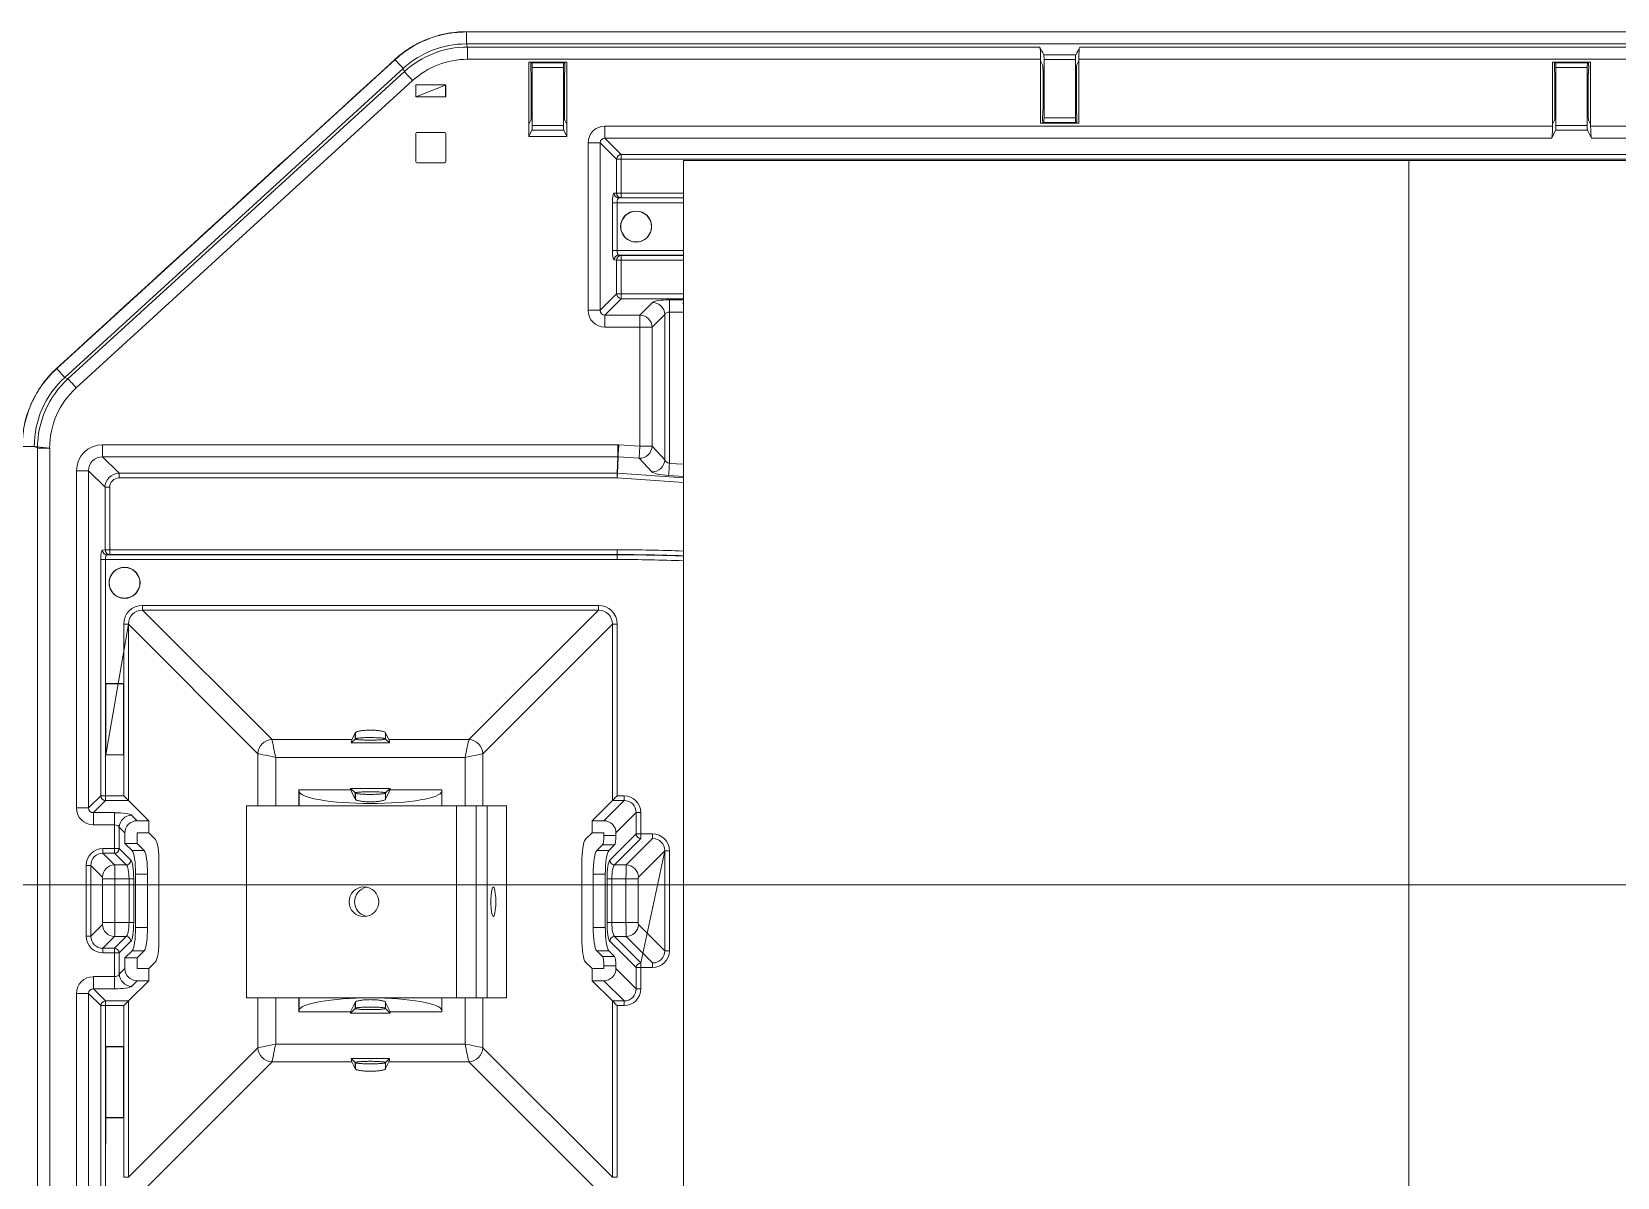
# Model space of a CAD drawing. Header units: inches. Extents: x 1518 to 2565, y 62 to 679.
# Drawn here: x 2068.67 to 2085.34, y 535.2 to 547.24 of the extents above; entities that cross this region are included whole.
import ezdxf

# ---------------------------------------------------------------- set-up
doc = ezdxf.new("R2010")
doc.units = ezdxf.units.IN
doc.header["$LTSCALE"] = 50
doc.header["$MEASUREMENT"] = 0
for name, color, linetype, lineweight in [('E2-ECOFEET', 254, 'Continuous', 5), ('ECOFEET', 254, 'Continuous', 5), ('T-TEXT', 1, 'Continuous', 20), ('TEXT', 1, 'Continuous', 20)]:
    doc.layers.add(name, color=color, linetype=linetype, lineweight=lineweight)
doc.styles.add('mytext', font='romans.shx')
doc.dimstyles.new('DECIMAL', dxfattribs={"dimscale": 27, "dimtxt": 0.125, "dimasz": 0.125, "dimexe": 0.125, "dimexo": 0.0625, "dimgap": 0.09, "dimtad": 0, "dimtih": 1, "dimtoh": 1, "dimzin": 4, "dimdsep": 46, "dimtxsty": 'mytext', "dimcen": 0, "dimazin": 3, "dimtfac": 1, "dimtofl": 0, "dimtmove": 0, "dimatfit": 3, "dimldrblk": 'DOT', "dimfxl": 1, "dimtolj": 1, "dimtzin": 0, "dimarcsym": 0})

# ---------------------------------------------------------------- blocks, each defined once
blk = doc.blocks.new('Z1')
at = {"layer": 'ECOFEET', "color": 1, "linetype": 'Continuous'}
for p, q in [((-50.209, 80.347), (-50.188, 80.305)), ((-55.564, 79.772), (-55.564, 80.194)), ((-55.213, 79.772), (-55.213, 80.194)), ((-50.184, 80.256), (-50.184, 79.834)), ((-49.833, 80.256), (-49.833, 79.834)), ((-44.804, 80.194), (-44.804, 79.772)), ((-44.453, 80.194), (-44.453, 79.772)), ((-56.462, 80.095), (-56.462, 79.97)), ((-55.189, 79.681), (-55.21, 79.723)), ((-44.829, 79.681), (-44.829, 79.663)), ((-56.776, 79.287), (-56.776, 79.585)), ((-56.766, 79.595), (-56.472, 79.595)), ((-56.462, 79.585), (-56.462, 79.287)), ((-56.472, 79.277), (-56.766, 79.277)), ((-60.753, 76.278), (-60.625, 76.278)), ((-59.849, 73.799), (-60.036, 73.799)), ((-57.412, 73.285), (-57.412, 73.221)), ((-57.095, 73.221), (-57.095, 73.285)), ((-60.038, 73.052), (-60.038, 72.622)), ((-58.005, 72.686), (-57.462, 72.686)), ((-56.502, 72.686), (-56.502, 72.518)), ((-60.216, 72.494), (-60.088, 72.622)), ((-60.038, 72.622), (-60.088, 72.622)), ((-57.412, 72.65), (-57.412, 72.586)), ((-57.095, 72.586), (-57.095, 72.65)), ((-56.349, 72.518), (-56.349, 70.498)), ((-60.216, 72.494), (-60.344, 72.494)), ((-54.46, 72.445), (-54.673, 72.232)), ((-54.46, 72.222), (-54.46, 72.445)), ((-54.995, 72.161), (-54.923, 72.233)), ((-54.923, 72.233), (-54.805, 72.233)), ((-54.805, 72.233), (-54.8, 72.228)), ((-54.8, 72.228), (-54.8, 72.205)), ((-54.8, 72.205), (-54.673, 72.205)), ((-54.673, 72.232), (-54.673, 72.205)), ((-54.16, 72.045), (-54.111, 72.045)), ((-54.111, 72.045), (-54.111, 70.993)), ((-59.476, 71.123), (-59.476, 71.915)), ((-55.031, 71.915), (-55.031, 71.123)), ((-59.943, 71.142), (-60.065, 71.019)), ((-60.065, 71.019), (-59.942, 71.019)), ((-59.82, 71.142), (-59.943, 71.142)), ((-59.771, 71.093), (-59.893, 70.97)), ((-59.893, 70.97), (-59.942, 70.97)), ((-59.942, 70.721), (-59.942, 70.97)), ((-59.893, 70.97), (-59.893, 70.747)), ((-54.16, 70.993), (-54.111, 70.993)), ((-59.893, 70.747), (-59.834, 70.806)), ((-58.005, 70.498), (-58.005, 70.352)), ((-57.412, 70.452), (-57.412, 70.388)), ((-57.095, 70.388), (-57.095, 70.452)), ((-57.412, 69.817), (-57.412, 69.753)), ((-57.095, 69.753), (-57.095, 69.817))]:
    blk.add_line(p, q, dxfattribs=at)
for points in [[(-38.449, 80.527), (-56.245, 80.527), (-56.245, 80.652), (-56.245, 80.655)], [(-55.189, 79.554), (-55.189, 79.681), (-55.189, 80.335), (-55.589, 80.335), (-55.589, 79.681), (-55.568, 79.723)], [(-50.209, 80.365), (-50.209, 80.347), (-50.209, 79.693), (-49.809, 79.693), (-49.809, 80.347), (-49.83, 80.305)], [(-44.808, 79.723), (-44.829, 79.681), (-44.829, 80.335), (-44.429, 80.335), (-44.429, 79.681)], [(-60.466, 77.02), (-60.433, 77.005), (-56.896, 80.235)], [(-56.463, 80.094), (-56.462, 80.095), (-56.776, 80.095)], [(-56.463, 79.971), (-56.462, 79.97), (-56.776, 79.97), (-56.775, 79.971)], [(-55.589, 79.681), (-55.589, 79.554), (-55.189, 79.554), (-55.221, 79.618), (-55.557, 79.618), (-55.589, 79.554)], [(-38.58, 79.535), (-38.58, 79.663), (-44.429, 79.663), (-44.429, 79.681), (-44.45, 79.723)], [(-54.789, 79.535), (-54.617, 79.363), (-54.617, 79.314), (-54.617, 78.959), (-53.963, 78.959)], [(-46.338, 63.675), (-38.713, 63.675), (-38.713, 79.3), (-46.338, 79.3), (-53.963, 79.3), (-53.963, 63.675), (-54.617, 63.675), (-54.617, 63.724), (-53.963, 63.724)], [(-53.963, 63.675), (-46.338, 63.675), (-46.338, 79.3)], [(-54.661, 78.355), (-54.71, 78.355), (-54.71, 78.857), (-54.661, 78.857)], [(-53.963, 78.857), (-54.661, 78.857), (-54.661, 78.355), (-53.963, 78.355)], [(-53.963, 77.848), (-54.617, 77.848), (-54.617, 77.898), (-53.963, 77.898)], [(-54.111, 77.708), (-54.111, 77.836), (-53.963, 77.836)], [(-54.789, 77.676), (-54.789, 77.548), (-54.421, 77.548)], [(-54.16, 77.681), (-54.293, 77.548), (-54.293, 76.298), (-54.16, 76.155)], [(-53.963, 77.708), (-54.111, 77.708), (-54.111, 76.117), (-53.963, 76.107)], [(-53.963, 77.794), (-53.971, 77.801), (-53.963, 77.801)], [(-60.753, 66.76), (-60.753, 76.278), (-60.787, 76.293)], [(-53.963, 75.916), (-54.66, 75.964), (-59.896, 75.964), (-59.896, 76.013), (-54.66, 76.013), (-54.654, 76.185), (-54.654, 76.313), (-60.068, 76.313), (-60.068, 76.185)], [(-54.654, 76.185), (-60.068, 76.185), (-59.896, 76.013)], [(-60.216, 76.037), (-60.344, 76.037), (-60.344, 72.494)], [(-60.043, 75.865), (-60.216, 76.037), (-60.216, 72.494)], [(-54.659, 75.156), (-54.659, 75.106), (-60.038, 75.106)], [(-60.021, 75.156), (-54.659, 75.156), (-54.659, 75.158)], [(-58.436, 72.518), (-58.436, 73.065), (-59.797, 74.427), (-59.847, 74.427), (-59.847, 73.802), (-59.847, 73.052), (-59.847, 72.622)], [(-54.71, 74.427), (-54.661, 74.427), (-54.661, 72.622)], [(-59.849, 73.054), (-59.849, 73.799), (-59.847, 73.802), (-60.038, 73.802), (-60.036, 73.799), (-60.036, 73.054)], [(-58.005, 72.518), (-58.005, 72.686), (-58.004, 72.671), (-58.004, 72.518)], [(-57.462, 72.7), (-57.462, 72.686), (-57.414, 72.59), (-57.414, 72.652), (-57.462, 72.7), (-57.046, 72.7), (-57.094, 72.652), (-57.094, 72.59), (-57.046, 72.686), (-57.046, 72.7)], [(-57.046, 72.686), (-56.502, 72.686), (-56.504, 72.671), (-56.504, 72.518)], [(-56.025, 70.498), (-55.825, 70.498), (-55.825, 72.518), (-56.025, 72.518), (-56.143, 72.518), (-56.349, 72.518), (-58.556, 72.518), (-58.556, 70.498), (-56.349, 70.498), (-56.143, 70.498), (-56.143, 72.518)], [(-56.025, 72.518), (-56.025, 70.498), (-56.143, 70.498)], [(-54.588, 72.573), (-54.801, 72.36), (-54.923, 72.36), (-54.923, 72.233)], [(-60.166, 72.445), (-59.942, 72.445), (-59.942, 72.317)], [(-59.893, 72.291), (-59.834, 72.232), (-59.834, 72.121)], [(-59.584, 72.233), (-59.702, 72.233), (-59.707, 72.228), (-59.707, 72.121), (-59.632, 72.046), (-59.759, 72.046), (-59.834, 72.121), (-59.707, 72.121)], [(-59.94, 71.289), (-59.94, 71.749), (-60.068, 71.749), (-60.068, 71.289), (-59.94, 71.289), (-59.791, 71.289), (-59.742, 71.289), (-59.742, 71.749), (-59.791, 71.749)], [(-59.791, 71.289), (-59.791, 71.749), (-59.94, 71.749)], [(-54.766, 71.289), (-54.717, 71.289), (-54.568, 71.289), (-54.44, 71.289), (-54.44, 71.749), (-54.568, 71.749), (-54.568, 71.289)], [(-54.717, 71.749), (-54.766, 71.749), (-54.766, 71.289)], [(-54.568, 71.749), (-54.717, 71.749), (-54.717, 71.289)], [(-59.82, 71.142), (-59.942, 71.019), (-59.942, 70.97), (-60.065, 70.97), (-60.065, 71.019)], [(-59.834, 70.917), (-59.759, 70.993), (-59.632, 70.993), (-59.707, 70.917), (-59.707, 70.81), (-59.702, 70.805), (-59.584, 70.805), (-59.513, 70.877)], [(-59.707, 70.917), (-59.834, 70.917), (-59.834, 70.806)], [(-59.797, 68.612), (-59.797, 70.465), (-59.584, 70.678)], [(-54.923, 70.805), (-54.923, 70.678), (-54.801, 70.678), (-54.588, 70.465), (-54.588, 70.416), (-54.661, 70.416)], [(-54.71, 68.612), (-54.71, 70.465), (-54.923, 70.678)], [(-60.216, 70.544), (-60.344, 70.544), (-60.344, 67.001), (-60.216, 67.001), (-60.043, 67.173)], [(-60.216, 67.001), (-60.216, 70.544), (-60.088, 70.416), (-60.088, 67.933), (-60.038, 67.933), (-54.659, 67.933), (-54.659, 67.883)], [(-58.004, 70.498), (-58.004, 70.368), (-58.005, 70.352), (-57.462, 70.352)], [(-56.504, 70.498), (-56.504, 70.368), (-56.502, 70.352), (-56.502, 70.498)], [(-60.038, 70.465), (-60.038, 70.416), (-59.847, 70.416)], [(-57.046, 70.338), (-57.462, 70.338), (-57.414, 70.386), (-57.414, 70.448), (-57.462, 70.352), (-57.462, 70.338)], [(-56.502, 70.352), (-57.046, 70.352), (-57.094, 70.448), (-57.094, 70.386), (-57.046, 70.338), (-57.046, 70.352)], [(-59.849, 69.984), (-59.847, 69.987), (-60.038, 69.987), (-60.036, 69.984)]]:
    blk.add_lwpolyline(points, dxfattribs=at)
at = {"layer": 'ECOFEET', "color": 1, "linetype": 'Continuous', "flags": 128}
for points in [[(-60.433, 77.005), (-60.429, 77.001), (-60.422, 76.994), (-60.414, 76.984), (-60.403, 76.972), (-60.39, 76.959), (-60.376, 76.944), (-60.362, 76.927), (-60.346, 76.911), (-56.81, 80.141), (-56.825, 80.158), (-56.84, 80.174), (-56.854, 80.189), (-56.867, 80.203), (-56.877, 80.214), (-56.886, 80.224), (-56.893, 80.231), (-56.896, 80.235), (-56.909, 80.269), (-60.466, 77.02), (-60.47, 77.024), (-60.477, 77.031), (-60.485, 77.041), (-60.496, 77.052), (-60.508, 77.066), (-60.522, 77.081), (-60.536, 77.097), (-60.551, 77.113), (-56.994, 80.362), (-56.996, 80.363)], [(-53.963, 75.978), (-54.12, 75.989), (-54.119, 75.995), (-54.118, 76.005), (-54.118, 76.018), (-54.116, 76.033), (-54.115, 76.052), (-54.114, 76.073), (-54.112, 76.094), (-54.111, 76.117)], [(-59.65, 74.574), (-54.858, 74.574), (-54.858, 74.624), (-59.65, 74.624), (-59.65, 74.574), (-58.288, 73.213), (-58.286, 73.203), (-58.282, 73.185), (-58.277, 73.162), (-58.271, 73.133), (-58.264, 73.1), (-58.257, 73.063), (-58.249, 73.026), (-56.259, 73.026), (-56.251, 73.063), (-56.243, 73.1), (-56.236, 73.133), (-56.23, 73.162), (-56.225, 73.185), (-56.221, 73.203), (-56.219, 73.213), (-57.06, 73.213), (-57.094, 73.282), (-57.094, 73.219), (-57.053, 73.178)], [(-56.072, 72.518), (-56.072, 73.065), (-54.71, 74.427), (-54.71, 72.573), (-54.707, 72.576), (-54.703, 72.58), (-54.697, 72.586), (-54.689, 72.594), (-54.68, 72.603), (-54.671, 72.612), (-54.661, 72.622), (-54.588, 72.622), (-54.588, 72.573), (-54.71, 72.573), (-54.923, 72.36)], [(-55.936, 71.508), (-55.937, 71.462), (-55.941, 71.42), (-55.946, 71.385), (-55.953, 71.362), (-55.96, 71.352), (-55.968, 71.355), (-55.975, 71.372), (-55.982, 71.401), (-55.986, 71.44), (-55.988, 71.484), (-55.988, 71.531), (-55.986, 71.575), (-55.982, 71.614), (-55.975, 71.643), (-55.968, 71.66), (-55.96, 71.663), (-55.953, 71.653), (-55.946, 71.63), (-55.941, 71.596), (-55.937, 71.554), (-55.936, 71.508)], [(-58.249, 70.498), (-58.249, 70.012), (-58.257, 69.975), (-58.264, 69.939), (-58.271, 69.905), (-58.277, 69.876), (-58.282, 69.853), (-58.286, 69.836), (-58.288, 69.825), (-59.65, 68.464), (-59.65, 68.415), (-54.858, 68.415), (-54.858, 68.464), (-59.65, 68.464)], [(-54.858, 68.464), (-56.219, 69.825), (-56.221, 69.836), (-56.225, 69.853), (-56.23, 69.876), (-56.236, 69.905), (-56.243, 69.939), (-56.251, 69.975), (-56.259, 70.012), (-56.259, 70.498)], [(-54.588, 70.465), (-54.71, 70.465), (-54.707, 70.462), (-54.703, 70.458), (-54.697, 70.452), (-54.689, 70.444), (-54.68, 70.435), (-54.671, 70.426), (-54.661, 70.416), (-54.661, 68.612), (-54.71, 68.612), (-56.072, 69.973), (-56.072, 70.498)]]:
    blk.add_lwpolyline(points, dxfattribs=at)
at = {"layer": 'ECOFEET', "color": 1, "linetype": 'Continuous'}
for points in [[(-55.558, 80.329), (-55.22, 80.329), (-55.213, 80.33), (-55.564, 80.33)], [(-49.844, 80.361), (-50.173, 80.361), (-50.173, 79.749), (-49.844, 79.749)], [(-44.453, 80.33), (-44.804, 80.33), (-44.798, 80.329), (-44.46, 80.329)], [(-55.553, 79.667), (-55.224, 79.667), (-55.224, 80.279), (-55.553, 80.279)], [(-44.464, 80.279), (-44.793, 80.279), (-44.793, 79.667), (-44.464, 79.667)], [(-56.463, 80.094), (-56.463, 79.971), (-56.775, 79.971), (-56.775, 80.094), (-56.776, 80.095), (-56.776, 79.97)], [(-49.833, 79.698), (-50.184, 79.698), (-50.178, 79.699), (-49.84, 79.699)], [(-60.787, 76.293), (-60.913, 76.293), (-60.913, 66.745), (-60.787, 66.745), (-60.753, 66.76), (-60.625, 66.76), (-60.625, 76.278)], [(-54.659, 75.158), (-54.659, 75.208), (-59.994, 75.208), (-59.994, 75.158)], [(-54.288, 72.173), (-54.288, 72.222), (-54.411, 72.222), (-54.411, 72.173), (-54.687, 71.896), (-54.565, 71.896)], [(-54.688, 72.106), (-54.815, 72.106), (-54.875, 72.046), (-54.749, 72.046)], [(-59.722, 71.239), (-59.595, 71.239), (-59.595, 71.799), (-59.722, 71.799)], [(-54.785, 71.239), (-54.912, 71.239), (-54.912, 71.799), (-54.785, 71.799)], [(-54.688, 70.932), (-54.815, 70.932), (-54.875, 70.993), (-54.749, 70.993)], [(-60.036, 69.984), (-59.849, 69.984), (-59.849, 69.239), (-60.036, 69.239), (-60.038, 69.237), (-60.038, 67.933)]]:
    blk.add_lwpolyline(points, close=True, dxfattribs=at)
for points in [[(-54.643, 78.907, -0.412158), (-54.693, 78.957), (-54.666, 78.959), (-54.666, 79.314), (-54.617, 79.314), (-38.752, 79.314), (-38.752, 79.363), (-38.58, 79.535), (-44.419, 79.535), (-44.461, 79.618), (-44.797, 79.618), (-44.838, 79.535)], [(-54.838, 79.486), (-54.966, 79.486), (-54.966, 77.726), (-54.838, 77.726), (-54.666, 77.898, 0.393927), (-54.617, 77.848), (-54.789, 77.676), (-54.421, 77.676, -0.39391), (-54.293, 77.548), (-54.421, 77.548)], [(-54.838, 77.726), (-54.838, 79.486), (-54.666, 79.314, -0.393926), (-54.617, 79.363), (-38.752, 79.363, -0.393926), (-38.703, 79.314), (-38.531, 79.486), (-38.449, 79.486)], [(-53.963, 78.909), (-54.617, 78.909), (-54.617, 78.959), (-54.666, 78.959, 0.412106), (-54.617, 78.909), (-54.643, 78.907), (-53.963, 78.907)], [(-53.963, 78.252), (-54.617, 78.252), (-54.617, 77.898), (-54.666, 77.898), (-54.666, 78.252), (-54.693, 78.255, -0.412161), (-54.643, 78.305)], [(-53.963, 78.305), (-54.643, 78.305), (-54.617, 78.302, 0.412103), (-54.666, 78.252), (-54.617, 78.252), (-54.617, 78.302), (-53.963, 78.302)], [(-59.584, 72.36), (-59.706, 72.36), (-59.765, 72.419, 0.393932), (-59.893, 72.291), (-59.893, 72.068), (-59.771, 71.946, -0.393927), (-59.82, 71.896)], [(-54.687, 71.896, -0.393927), (-54.737, 71.946), (-54.46, 72.222), (-54.411, 72.222), (-54.411, 72.445), (-54.46, 72.445)], [(-54.16, 72.045), (-54.437, 71.768, 0.393932), (-54.565, 71.896), (-54.288, 72.173)], [(-60.193, 71.891), (-60.193, 71.147), (-60.242, 71.147), (-60.242, 71.891), (-60.193, 71.891), (-60.071, 71.768, -0.39397), (-59.943, 71.896), (-60.065, 72.019), (-60.065, 72.068), (-59.942, 72.068), (-59.942, 72.019), (-60.065, 72.019)], [(-60.193, 71.147), (-60.071, 71.27, 0.393969), (-59.943, 71.142)], [(-54.995, 70.877), (-54.923, 70.805), (-54.805, 70.805), (-54.8, 70.81), (-54.8, 70.833), (-54.673, 70.833), (-54.673, 70.806), (-54.46, 70.593), (-54.411, 70.593), (-54.411, 70.816), (-54.46, 70.816, -0.394034), (-54.411, 70.865), (-54.687, 71.142), (-54.565, 71.142)], [(-54.687, 71.142, 0.393932), (-54.737, 71.093), (-54.46, 70.816), (-54.46, 70.593)], [(-59.849, 69.239), (-59.847, 69.237), (-60.038, 69.237), (-60.038, 69.987), (-60.038, 70.416), (-60.088, 70.416, -0.393922), (-60.038, 70.465), (-60.166, 70.593), (-59.942, 70.593), (-59.942, 70.721), (-60.166, 70.721), (-60.166, 70.593)], [(-59.584, 70.805), (-59.584, 70.678), (-59.706, 70.678), (-59.765, 70.619, -0.39393), (-59.893, 70.747)], [(-60.038, 70.465), (-59.797, 70.465, -0.000869), (-59.847, 70.416), (-59.847, 69.987), (-59.847, 69.237), (-59.847, 68.612), (-59.797, 68.612), (-58.436, 69.973), (-58.436, 70.498)]]:
    blk.add_lwpolyline(points, format="xyb", dxfattribs=at)
for points in [[(-54.548, 78.741, 0.544465), (-54.548, 78.47, 0.294947), (-54.373, 78.47, 0.544465), (-54.373, 78.741, 0.294947)], [(-60.043, 75.865), (-59.994, 75.865), (-59.994, 75.208), (-60.043, 75.208, 0.412042), (-59.994, 75.158), (-60.021, 75.156, -0.412106), (-60.07, 75.206), (-60.043, 75.208)], [(-60.036, 73.054), (-59.849, 73.054), (-59.847, 73.052), (-60.038, 73.052), (-60.038, 73.802), (-60.038, 75.106), (-60.088, 75.106), (-60.088, 72.622, 0.393926), (-60.038, 72.573), (-59.797, 72.573), (-59.797, 74.427)], [(-59.926, 74.997, 0.544465), (-59.926, 74.726, 0.294947), (-59.751, 74.726, 0.544465), (-59.751, 74.997, 0.294947)], [(-54.411, 70.865), (-54.411, 70.816), (-54.288, 70.816), (-54.288, 70.865), (-54.565, 71.142, 0.39393), (-54.437, 71.27), (-54.16, 70.993), (-54.16, 72.045)]]:
    blk.add_lwpolyline(points, format="xyb", close=True, dxfattribs=at)
at = {"layer": 'ECOFEET', "color": 1, "linetype": 'Continuous', "flags": 128}
for points in [[(-54.642, 76.313), (-54.421, 76.298), (-54.421, 77.548), (-54.421, 77.676), (-54.288, 77.809, -0.39397), (-54.16, 77.681), (-54.16, 76.155, -0.411968), (-54.297, 76.028), (-54.43, 76.17), (-54.429, 76.176), (-54.429, 76.185), (-54.428, 76.198), (-54.427, 76.214), (-54.426, 76.233), (-54.424, 76.253), (-54.423, 76.275), (-54.421, 76.298), (-54.293, 76.298, -0.411923), (-54.43, 76.17), (-54.651, 76.185)], [(-53.963, 75.966), (-54.657, 76.013), (-54.657, 76.011), (-54.657, 76.007), (-54.657, 76.002), (-54.658, 75.996), (-54.658, 75.989), (-54.659, 75.981), (-54.66, 75.972), (-54.66, 75.964), (-54.66, 76.013, -0.016559), (-54.657, 76.013), (-54.651, 76.185), (-54.65, 76.191), (-54.65, 76.2), (-54.649, 76.213), (-54.648, 76.229), (-54.647, 76.248), (-54.645, 76.268), (-54.644, 76.29), (-54.642, 76.313)], [(-54.858, 74.574), (-56.219, 73.213, -0.393906), (-56.072, 73.065), (-56.08, 73.063), (-56.094, 73.06), (-56.113, 73.056), (-56.137, 73.051), (-56.164, 73.046), (-56.194, 73.039), (-56.226, 73.033), (-56.259, 73.026), (-56.259, 72.518)], [(-58.249, 72.518), (-58.249, 73.026), (-58.286, 73.034), (-58.322, 73.041), (-58.356, 73.048), (-58.385, 73.054), (-58.408, 73.059), (-58.426, 73.063), (-58.436, 73.065, -0.39389), (-58.288, 73.213), (-57.448, 73.213), (-57.414, 73.282), (-57.414, 73.219), (-57.455, 73.178), (-57.053, 73.178)], [(-59.943, 71.896), (-59.82, 71.896), (-59.942, 72.019, 0.393983), (-59.893, 72.068), (-59.942, 72.068), (-59.942, 72.317), (-60.166, 72.317), (-60.166, 72.445), (-60.038, 72.573), (-60.038, 72.622), (-59.847, 72.622), (-59.838, 72.614), (-59.829, 72.605), (-59.822, 72.597), (-59.814, 72.59), (-59.808, 72.584), (-59.803, 72.579), (-59.8, 72.575), (-59.797, 72.573), (-59.584, 72.36), (-59.584, 72.233), (-59.513, 72.161)]]:
    blk.add_lwpolyline(points, format="xyb", dxfattribs=at)
blk.add_lwpolyline([(-57.06, 69.825), (-57.094, 69.757), (-57.094, 69.819), (-57.053, 69.86), (-57.455, 69.86), (-57.414, 69.819), (-57.414, 69.757), (-57.448, 69.825), (-58.288, 69.825, -0.393887), (-58.436, 69.973), (-58.426, 69.975), (-58.408, 69.979), (-58.385, 69.984), (-58.356, 69.99), (-58.322, 69.997), (-58.286, 70.005), (-58.249, 70.012), (-56.259, 70.012), (-56.226, 70.006), (-56.194, 69.999), (-56.164, 69.992), (-56.137, 69.987), (-56.113, 69.982), (-56.094, 69.978), (-56.08, 69.975), (-56.072, 69.973, -0.393903), (-56.219, 69.825)], format="xyb", close=True, dxfattribs=at)
at = {"layer": 'ECOFEET', "color": 1, "linetype": 'Continuous'}
for centre, radius in [((-54.461, 78.606), 0.163), ((-59.838, 74.861), 0.163), ((-57.322, 71.508), 0.156)]:
    blk.add_circle(centre, radius, dxfattribs=at)
for centre, radius, start, end in [((-54.659, 56.626), 18.582, 87.8554, 90), ((-54.659, 56.626), 18.532, 87.8496, 90), ((-54.659, 56.626), 18.53, 87.8493, 90), ((-54.659, 56.626), 18.48, 87.8434, 90), ((-54.409, 72.224), 0.051, 181.9883, 268.0134), ((-57.263, 71.508), 0.157, 101.5571, 258.4429), ((-59.944, 70.968), 0.051, 1.9882, 88.003), ((-59.822, 71.091), 0.0511, 1.9988, 88.0032)]:
    blk.add_arc(centre, radius, start, end, dxfattribs=at)
for centre, major_axis, ratio, start_param, end_param in [((-56.232, 79.507), (-0.37, 0.953), 0.978189, 5.918992, 6.647379), ((-56.222, 79.482), (-0.366, 0.945), 0.987012, 5.918992, 6.647379), ((-56.222, 79.482), (0.32, -0.825), 0.982581, 2.777399, 3.505786), ((-55.558, 80.279), (0, 0.05), 0.087489, 4.712389, 6.265732), ((-55.22, 80.279), (0, 0.05), 0.087489, 0.017453, 1.570796), ((-50.178, 80.361), (0, 0.05), 0.087489, 4.712389, 6.108652), ((-49.84, 80.361), (0, 0.05), 0.087489, 0.174533, 1.570796), ((-49.797, 80.365), (0, 0.13), 0.087489, 0.174533, 1.570796), ((-44.798, 80.279), (0, 0.05), 0.087489, 4.712389, 6.265732), ((-44.46, 80.279), (0, 0.05), 0.087489, 0.017453, 1.570796), ((-55.569, 80.194), (0, 0.05), 0.087489, 4.712389, 5.759587), ((-50.189, 80.256), (0, 0.05), 0.087489, 4.712389, 6.108652), ((-49.829, 80.256), (0, 0.05), 0.087489, 0.174533, 1.570796), ((-44.809, 80.194), (0, 0.05), 0.087489, 4.712389, 5.759587), ((-50.189, 79.834), (0, 0.05), 0.087489, 3.665191, 4.712389), ((-55.569, 79.772), (0, 0.05), 0.087489, 3.316126, 4.712389), ((-55.558, 79.667), (0, 0.05), 0.087489, 3.316126, 4.712389), ((-55.22, 79.667), (0, 0.05), 0.087489, 1.570796, 2.96706), ((-55.209, 79.772), (0, 0.05), 0.087489, 1.570796, 2.96706), ((-54.783, 79.48), (0.131, -0.131), 0.970288, 2.371274, 3.911912), ((-50.178, 79.749), (0, 0.05), 0.087489, 3.159046, 4.712389), ((-49.84, 79.749), (0, 0.05), 0.087489, 1.570796, 3.124139), ((-44.809, 79.772), (0, 0.05), 0.087489, 3.316126, 4.712389), ((-44.798, 79.667), (0, 0.05), 0.087489, 3.316126, 4.712389), ((-44.46, 79.667), (0, 0.05), 0.087489, 1.570796, 2.96706), ((-44.449, 79.772), (0, 0.05), 0.087489, 1.570796, 2.96706), ((-44.417, 79.663), (0, 0.13), 0.087489, 1.570796, 2.96706), ((-56.766, 79.585), (-0.00707, 0.00707), 0.999695, 5.497939, 7.068431), ((-56.472, 79.585), (0.00707, 0.00707), 0.999695, 5.497939, 7.068431), ((-54.783, 79.48), (-0.042, 0.042), 0.84211, 5.512866, 7.053504), ((-56.766, 79.287), (-0.00707, -0.00707), 0.999695, 5.497939, 7.068431), ((-56.472, 79.287), (0.00707, -0.00707), 0.999695, 5.497939, 7.068431), ((-54.692, 78.857), (0, 0.1), 0.176327, 0.017453, 1.570796), ((-54.643, 78.857), (0, 0.05), 0.352654, 0.017453, 1.570796), ((-54.692, 78.355), (0, 0.1), 0.176327, 1.570796, 3.124139), ((-54.643, 78.355), (0, 0.05), 0.352654, 1.570796, 3.124139), ((-54.111, 77.804), (0.18, 0), 0.176327, 1.570796, 2.96706), ((-54.783, 77.731), (0.131, 0.131), 0.970288, 2.371274, 3.911912), ((-54.783, 77.731), (0.042, 0.042), 0.84211, 2.371274, 3.911912), ((-54.111, 77.676), (0.05, 0), 0.634777, 1.570796, 2.96706), ((-53.855, 77.708), (0.133, -0.129), 0.122744, 3.780325, 3.887313), ((-59.768, 76.278), (0.936, -0.413), 0.977384, 2.732965, 3.550221), ((-59.742, 76.266), (0.927, -0.409), 0.986525, 2.732965, 3.550221), ((-59.742, 76.266), (0.811, -0.357), 0.981933, 2.732965, 3.550221), ((-60.059, 76.029), (-0.204, 0.204), 0.970288, 5.512866, 7.053504), ((-60.059, 76.029), (-0.115, 0.115), 0.923436, 5.512866, 7.053504), ((-54.654, 76.13), (0.006, 0.183), 0.984791, 6.249645, 6.316725), ((-54.654, 76.13), (0.0019, 0.0547), 0.913122, 6.249645, 6.316725), ((-59.893, 75.862), (-0.107, 0.107), 0.989599, 5.512866, 7.053504), ((-54.12, 76.021), (0.18, -0.013), 0.175892, 3.328509, 4.724773), ((-54.111, 76.149), (0.0488, -0.019), 0.580702, 3.53857, 4.934833), ((-59.893, 75.862), (-0.0729, 0.0729), 0.970288, 5.512866, 7.053504), ((-60.07, 75.106), (0, 0.1), 0.176327, 0.017453, 1.570796), ((-60.021, 75.106), (0, 0.05), 0.352654, 0.017453, 1.570796), ((-59.643, 74.421), (-0.146, 0.146), 0.970288, 5.512866, 7.053504), ((-59.643, 74.421), (0.111, -0.111), 0.951716, 2.371274, 3.911912), ((-54.864, 74.421), (0.146, 0.146), 0.970288, 5.512866, 7.053504), ((-54.864, 74.421), (0.111, 0.111), 0.951716, 5.512866, 7.053504), ((-57.445, 73.026), (0, 0.19), 0.087489, 0.174533, 0.638994), ((-57.912, 73.223), (0.5, 0), 0.087489, 6.195919, 6.224625), ((-57.062, 73.026), (0, 0.19), 0.087489, 5.644191, 6.108652), ((-57.254, 72.673), (0.75, 0), 0.176327, 3.159046, 6.265732), ((-54.594, 72.439), (-0.131, -0.131), 0.970288, 2.371274, 3.911912), ((-54.594, 72.439), (0.0969, 0.0969), 0.948921, 5.512866, 7.053504), ((-60.161, 72.5), (0.131, 0.131), 0.970288, 2.371274, 3.911912), ((-60.161, 72.5), (0.042, 0.042), 0.84211, 2.371274, 3.911912), ((-59.942, 72.413), (0.18, 0), 0.176327, 0.174533, 1.570796), ((-59.702, 72.228), (0.0947, -0.0947), 0.970288, 2.371274, 3.911912), ((-54.805, 72.228), (-0.0947, -0.0947), 0.970288, 2.371274, 3.911912), ((-59.942, 72.285), (0.05, 0), 0.634777, 0.174533, 1.570796), ((-59.52, 71.915), (0, 0.25), 0.176327, 4.712389, 6.108652), ((-54.987, 71.915), (0, 0.25), 0.176327, 0.174533, 1.570796), ((-54.818, 72.205), (0, 0.1), 0.176327, 3.316126, 4.712389), ((-54.691, 72.205), (0, 0.1), 0.176327, 3.316126, 4.712389), ((-54.294, 72.039), (0.131, 0.131), 0.970288, 5.512866, 7.053504), ((-54.294, 72.039), (0.0969, 0.0969), 0.948921, 5.512866, 7.053504), ((-60.059, 71.885), (-0.131, 0.131), 0.970288, 5.512866, 7.053504), ((-60.059, 71.885), (-0.0969, 0.0969), 0.948921, 5.512866, 7.053504), ((-59.766, 71.799), (0, 0.25), 0.176327, 4.712389, 6.108652), ((-59.64, 71.799), (0, 0.25), 0.176327, 4.712389, 6.108652), ((-54.868, 71.799), (0, 0.25), 0.176327, 0.174533, 1.570796), ((-54.741, 71.799), (0, 0.25), 0.176327, 0.174533, 1.570796), ((-59.943, 71.749), (0, 0.15), 0.02351, 4.712389, 6.108652), ((-59.826, 71.749), (0, 0.15), 0.235103, 4.712389, 6.108652), ((-59.777, 71.749), (0, 0.2), 0.176327, 4.712389, 6.108652), ((-54.731, 71.749), (0, 0.2), 0.176327, 0.174533, 1.570796), ((-54.681, 71.749), (0, 0.15), 0.235103, 0.174533, 1.570796), ((-54.564, 71.749), (0, 0.15), 0.02351, 0.174533, 1.570796), ((-60.071, 71.749), (0, 0.02), 0.176327, 4.712389, 6.108652), ((-54.436, 71.749), (0, 0.02), 0.176327, 0.174533, 1.570796), ((-60.071, 71.289), (0, 0.02), 0.176327, 3.316126, 4.712389), ((-59.943, 71.289), (0, 0.15), 0.02351, 3.316126, 4.712389), ((-59.826, 71.289), (0, 0.15), 0.235103, 3.316126, 4.712389), ((-59.777, 71.289), (0, 0.2), 0.176327, 3.316126, 4.712389), ((-59.766, 71.239), (0, 0.25), 0.176327, 3.316126, 4.712389), ((-59.64, 71.239), (0, 0.25), 0.176327, 3.316126, 4.712389), ((-54.868, 71.239), (0, 0.25), 0.176327, 1.570796, 2.96706), ((-54.741, 71.239), (0, 0.25), 0.176327, 1.570796, 2.96706), ((-54.731, 71.289), (0, 0.2), 0.176327, 1.570796, 2.96706), ((-54.681, 71.289), (0, 0.15), 0.235103, 1.570796, 2.96706), ((-54.564, 71.289), (0, 0.15), 0.02351, 1.570796, 2.96706), ((-54.436, 71.289), (0, 0.02), 0.176327, 1.570796, 2.96706), ((-60.059, 71.153), (-0.131, -0.131), 0.970288, 5.512866, 7.053504), ((-60.059, 71.153), (0.0969, 0.0969), 0.948921, 2.371274, 3.911912), ((-59.52, 71.123), (0, 0.25), 0.176327, 3.316126, 4.712389), ((-54.987, 71.123), (0, 0.25), 0.176327, 1.570796, 2.96706), ((-54.818, 70.833), (0, 0.1), 0.176327, 4.712389, 6.108652), ((-54.691, 70.833), (0, 0.1), 0.176327, 4.712389, 6.108652), ((-54.294, 70.999), (-0.0969, 0.0969), 0.948921, 2.371274, 3.911912), ((-54.294, 70.999), (0.131, -0.131), 0.970288, 5.512866, 7.053504), ((-60.161, 70.538), (-0.131, 0.131), 0.970288, 5.512866, 7.053504), ((-59.942, 70.753), (0.05, 0), 0.634777, 4.712389, 6.108652), ((-59.702, 70.81), (0.0947, 0.0947), 0.970288, 2.371274, 3.911912), ((-54.805, 70.81), (-0.0947, 0.0947), 0.970288, 2.371274, 3.911912), ((-60.161, 70.538), (-0.042, 0.042), 0.84211, 5.512866, 7.053504), ((-59.942, 70.625), (0.18, 0), 0.176327, 4.712389, 6.108652), ((-57.254, 70.365), (0.75, 0), 0.176327, 0.017453, 3.124139), ((-54.594, 70.599), (0.0969, -0.0969), 0.948921, 5.512866, 7.053504), ((-54.594, 70.599), (-0.131, 0.131), 0.970288, 2.371274, 3.911912), ((-57.445, 70.012), (0, 0.19), 0.087489, 2.502598, 2.96706), ((-57.062, 70.012), (0, 0.19), 0.087489, 3.316126, 3.780587), ((-56.596, 69.815), (0.5, 0), 0.087489, 3.054326, 3.083032)]:
    blk.add_ellipse(centre, major_axis=major_axis, ratio=ratio, start_param=start_param, end_param=end_param, dxfattribs=at)
for points, knots in [([(-56.648, 80.579), (-56.666, 80.572), (-56.712, 80.553), (-56.774, 80.522), (-56.836, 80.485), (-56.889, 80.45), (-56.944, 80.409), (-56.979, 80.379), (-56.996, 80.363), (-58.181, 79.28), (-59.367, 78.198), (-60.553, 77.115), (-60.58, 77.088), (-60.627, 77.043), (-60.675, 76.983), (-60.745, 76.891), (-60.786, 76.811), (-60.821, 76.742), (-60.835, 76.706), (-60.859, 76.647), (-60.88, 76.573), (-60.906, 76.46), (-60.911, 76.37), (-60.915, 76.293), (-60.915, 73.11), (-60.915, 69.928), (-60.915, 66.745)], [0, 0, 0, 0, 0.139056, 0.368693, 0.499693, 0.666371, 0.833142, 1, 1, 1, 2, 2, 2, 2.250507, 2.41616, 2.500773, 3, 3, 3, 3.249904, 3.414986, 3.499975, 4, 4, 4, 5, 5, 5, 5]), ([(-38.449, 80.652), (-44.381, 80.652), (-50.313, 80.652), (-56.245, 80.652), (-56.289, 80.651), (-56.376, 80.648), (-56.523, 80.621), (-56.683, 80.568), (-56.85, 80.481), (-56.946, 80.402), (-56.994, 80.362), (-56.989, 80.356), (-56.984, 80.351), (-56.979, 80.345), (-56.974, 80.34), (-56.97, 80.335), (-56.965, 80.329), (-56.96, 80.324), (-56.956, 80.32), (-56.951, 80.315), (-56.947, 80.31), (-56.943, 80.306), (-56.939, 80.301), (-56.935, 80.297), (-56.932, 80.293), (-56.928, 80.29), (-56.925, 80.286), (-56.923, 80.283), (-56.92, 80.28), (-56.918, 80.278), (-56.916, 80.275), (-56.913, 80.273), (-56.912, 80.272), (-56.911, 80.27), (-56.909, 80.269)], [0, 0, 0, 0, 1, 1, 1, 1.158571, 1.319356, 1.542926, 1.772963, 2, 2, 2, 3, 3, 3, 4, 4, 4, 5, 5, 5, 6, 6, 6, 7, 7, 7, 8, 8, 8, 9, 9, 9, 10, 10, 10, 10]), ([(-38.449, 80.655), (-44.381, 80.655), (-50.313, 80.655), (-56.245, 80.655), (-56.265, 80.654), (-56.315, 80.654), (-56.384, 80.647), (-56.455, 80.635), (-56.517, 80.622), (-56.583, 80.603), (-56.626, 80.587), (-56.648, 80.579)], [0, 0, 0, 0, 1, 1, 1, 1.139715, 1.369533, 1.500309, 1.666892, 1.833455, 2, 2, 2, 2]), ([(-50.218, 80.493), (-50.217, 80.488), (-50.214, 80.479), (-50.211, 80.444), (-50.209, 80.404), (-50.209, 80.378), (-50.209, 80.365), (-52.217, 80.365), (-54.225, 80.365), (-56.232, 80.365), (-56.232, 80.408), (-56.232, 80.45), (-56.232, 80.493), (-56.237, 80.504), (-56.241, 80.515), (-56.245, 80.527)], [0, 0, 0, 0, 0.272799, 0.562446, 0.787992, 1, 1, 1, 2, 2, 2, 3, 3, 3, 4, 4, 4, 4]), ([(-56.232, 80.493), (-54.228, 80.493), (-52.223, 80.493), (-50.218, 80.493), (-50.205, 80.465), (-50.191, 80.438), (-50.177, 80.41), (-50.065, 80.41), (-49.953, 80.41), (-49.841, 80.41), (-49.827, 80.438), (-49.813, 80.465), (-49.799, 80.493), (-46.352, 80.493), (-42.905, 80.493), (-39.458, 80.493), (-39.457, 80.488), (-39.454, 80.479), (-39.451, 80.444), (-39.449, 80.404), (-39.449, 80.378), (-39.449, 80.365), (-42.902, 80.365), (-46.356, 80.365), (-49.809, 80.365), (-49.809, 80.359), (-49.809, 80.353), (-49.809, 80.347)], [0, 0, 0, 0, 1, 1, 1, 2, 2, 2, 3, 3, 3, 4, 4, 4, 5, 5, 5, 5.272799, 5.562446, 5.787992, 6, 6, 6, 7, 7, 7, 8, 8, 8, 8]), ([(-55.564, 80.33), (-55.565, 80.33), (-55.566, 80.329), (-55.567, 80.322), (-55.568, 80.31), (-55.569, 80.297), (-55.569, 80.28), (-55.569, 80.264), (-55.568, 80.25), (-55.567, 80.242), (-55.567, 80.238), (-55.567, 80.237)], [0, 0, 0, 0, 0.108701, 0.246106, 0.35461, 0.474144, 0.600052, 0.725962, 0.845494, 0.953999, 1, 1, 1, 1]), ([(-44.807, 80.237), (-44.807, 80.238), (-44.807, 80.242), (-44.808, 80.25), (-44.809, 80.264), (-44.809, 80.28), (-44.809, 80.297), (-44.808, 80.31), (-44.807, 80.322), (-44.806, 80.329), (-44.805, 80.33), (-44.804, 80.33)], [0, 0, 0, 0, 0.046, 0.154505, 0.274037, 0.399946, 0.525852, 0.645386, 0.753889, 0.891294, 1, 1, 1, 1]), ([(-54.789, 79.535), (-54.789, 79.578), (-54.789, 79.62), (-54.789, 79.663), (-51.469, 79.663), (-48.149, 79.663), (-44.829, 79.663), (-44.829, 79.647), (-44.829, 79.613), (-44.832, 79.572), (-44.835, 79.545), (-44.837, 79.538), (-44.838, 79.535), (-48.155, 79.535), (-51.472, 79.535), (-54.789, 79.535)], [0, 0, 0, 0, 1, 1, 1, 2, 2, 2, 2.271929, 2.561329, 2.787279, 3, 3, 3, 4, 4, 4, 4]), ([(-50.184, 79.698), (-50.185, 79.698), (-50.186, 79.699), (-50.187, 79.706), (-50.188, 79.718), (-50.189, 79.732), (-50.189, 79.748), (-50.189, 79.764), (-50.188, 79.778), (-50.187, 79.786), (-50.187, 79.79), (-50.187, 79.791)], [0, 0, 0, 0, 0.108701, 0.246106, 0.354612, 0.474144, 0.600054, 0.725961, 0.845495, 0.953999, 1, 1, 1, 1]), ([(-60.553, 77.115), (-60.552, 77.114), (-60.552, 77.114), (-60.551, 77.113), (-60.582, 77.083), (-60.645, 77.021), (-60.735, 76.903), (-60.818, 76.756), (-60.876, 76.593), (-60.907, 76.437), (-60.911, 76.341), (-60.913, 76.293), (-60.914, 76.293), (-60.914, 76.293), (-60.915, 76.293)], [0, 0, 0, 0, 1, 1, 1, 1.141275, 1.284534, 1.483577, 1.688392, 1.842899, 2, 2, 2, 3, 3, 3, 3])]:
    blk.add_open_spline(points, degree=3, knots=knots, dxfattribs=at)
for points, weights, knots in [([(-55.213, 80.33), (-55.21, 80.33), (-55.209, 80.293), (-55.208, 80.256), (-55.211, 80.237), (-55.213, 80.223), (-55.213, 80.194)], [1, 0.793353340291, 1, 0.793353340291, 1, 0.866025403787, 1], [0, 0, 0, 1.308997, 1.308997, 2.617994, 2.617994, 3.665191, 3.665191, 3.665191]), ([(-44.453, 80.33), (-44.45, 80.33), (-44.449, 80.293), (-44.448, 80.256), (-44.451, 80.237), (-44.453, 80.223), (-44.453, 80.194)], [1, 0.793353340291, 1, 0.793353340291, 1, 0.866025403786, 1], [0, 0, 0, 1.308997, 1.308997, 2.617994, 2.617994, 3.665191, 3.665191, 3.665191]), ([(-49.833, 79.698), (-49.83, 79.698), (-49.829, 79.735), (-49.828, 79.772), (-49.831, 79.791), (-49.833, 79.806), (-49.833, 79.834)], [1, 0.793353340284, 1, 0.793353340284, 1, 0.866025403788, 1], [0, 0, 0, 1.308997, 1.308997, 2.617994, 2.617994, 3.665191, 3.665191, 3.665191]), ([(-57.414, 73.282), (-57.413, 73.283), (-57.412, 73.285), (-57.406, 73.312), (-57.254, 73.312), (-57.102, 73.312), (-57.095, 73.285), (-57.095, 73.283), (-57.094, 73.282)], [1, 0.999770716911, 1, 0.722641925187, 1, 0.722641925187, 1, 0.999770716911, 1], [0, 0, 0, 0.042829, 0.042829, 1.569188, 1.569188, 3.095547, 3.095547, 3.138376, 3.138376, 3.138376]), ([(-57.094, 73.219), (-57.094, 73.22), (-57.095, 73.221), (-57.095, 73.221), (-57.095, 73.221), (-57.102, 73.234), (-57.254, 73.234), (-57.406, 73.234), (-57.412, 73.221), (-57.412, 73.221), (-57.413, 73.221), (-57.412, 73.22), (-57.412, 73.22), (-57.406, 73.207), (-57.254, 73.207), (-57.102, 73.207), (-57.095, 73.22), (-57.095, 73.22), (-57.095, 73.221)], [1, 0.999896996851, 1, 0.999975067537, 1, 0.722641925187, 1, 0.722641925187, 1, 0.999975067537, 1, 0.999975067537, 1, 0.722641925187, 1, 0.722641925187, 1, 0.999975067537, 1], [0, 0, 0, 0.028706, 0.028706, 0.042829, 0.042829, 1.569188, 1.569188, 3.095547, 3.095547, 3.10967, 3.10967, 3.123793, 3.123793, 4.650152, 4.650152, 6.176511, 6.176511, 6.190634, 6.190634, 6.190634]), ([(-57.095, 72.651), (-57.095, 72.651), (-57.095, 72.651), (-57.102, 72.665), (-57.254, 72.665), (-57.406, 72.665), (-57.412, 72.651), (-57.412, 72.651), (-57.413, 72.651)], [1, 0.999975067537, 1, 0.722641925187, 1, 0.722641925187, 1, 0.999975067537, 1], [0, 0, 0, 0.014123, 0.014123, 1.540482, 1.540482, 3.066841, 3.066841, 3.080964, 3.080964, 3.080964]), ([(-57.414, 72.652), (-57.413, 72.651), (-57.413, 72.651), (-57.412, 72.65), (-57.412, 72.65), (-57.406, 72.637), (-57.254, 72.637), (-57.102, 72.637), (-57.095, 72.65), (-57.095, 72.65), (-57.095, 72.651), (-57.094, 72.651), (-57.094, 72.652)], [1, 0.999896996851, 1, 0.999975067537, 1, 0.722641925187, 1, 0.722641925187, 1, 0.999975067537, 1, 0.999896996851, 1], [0, 0, 0, 0.028706, 0.028706, 0.042829, 0.042829, 1.569188, 1.569188, 3.095547, 3.095547, 3.10967, 3.10967, 3.138376, 3.138376, 3.138376]), ([(-57.414, 72.59), (-57.413, 72.588), (-57.412, 72.586), (-57.406, 72.559), (-57.254, 72.559), (-57.102, 72.559), (-57.095, 72.586), (-57.095, 72.588), (-57.094, 72.59)], [1, 0.999770716911, 1, 0.722641925187, 1, 0.722641925187, 1, 0.999770716911, 1], [0, 0, 0, 0.042829, 0.042829, 1.569188, 1.569188, 3.095547, 3.095547, 3.138376, 3.138376, 3.138376]), ([(-57.094, 70.448), (-57.095, 70.45), (-57.095, 70.452), (-57.102, 70.479), (-57.254, 70.479), (-57.406, 70.479), (-57.412, 70.452), (-57.413, 70.45), (-57.414, 70.448)], [1, 0.999770716911, 1, 0.722641925187, 1, 0.722641925187, 1, 0.999770716911, 1], [0, 0, 0, 0.042829, 0.042829, 1.569188, 1.569188, 3.095547, 3.095547, 3.138376, 3.138376, 3.138376]), ([(-57.094, 70.386), (-57.094, 70.387), (-57.095, 70.388), (-57.095, 70.388), (-57.095, 70.388), (-57.102, 70.401), (-57.254, 70.401), (-57.406, 70.401), (-57.412, 70.388), (-57.412, 70.388), (-57.413, 70.388), (-57.413, 70.387), (-57.414, 70.386)], [1, 0.999896996851, 1, 0.999975067537, 1, 0.722641925187, 1, 0.722641925187, 1, 0.999975067537, 1, 0.999896996851, 1], [0, 0, 0, 0.028706, 0.028706, 0.042829, 0.042829, 1.569188, 1.569188, 3.095547, 3.095547, 3.10967, 3.10967, 3.138376, 3.138376, 3.138376]), ([(-57.413, 70.388), (-57.412, 70.387), (-57.412, 70.387), (-57.406, 70.374), (-57.254, 70.374), (-57.102, 70.374), (-57.095, 70.387), (-57.095, 70.387), (-57.095, 70.388)], [1, 0.999975067537, 1, 0.722641925187, 1, 0.722641925187, 1, 0.999975067537, 1], [0, 0, 0, 0.014123, 0.014123, 1.540482, 1.540482, 3.066841, 3.066841, 3.080964, 3.080964, 3.080964]), ([(-57.414, 69.819), (-57.413, 69.818), (-57.413, 69.818), (-57.412, 69.817), (-57.412, 69.817), (-57.406, 69.804), (-57.254, 69.804), (-57.102, 69.804), (-57.095, 69.817), (-57.095, 69.817), (-57.095, 69.818), (-57.095, 69.818), (-57.095, 69.818), (-57.102, 69.831), (-57.254, 69.831), (-57.406, 69.831), (-57.412, 69.818), (-57.412, 69.818), (-57.413, 69.818)], [1, 0.999896996851, 1, 0.999975067537, 1, 0.722641925187, 1, 0.722641925187, 1, 0.999975067537, 1, 0.999975067537, 1, 0.722641925187, 1, 0.722641925187, 1, 0.999975067537, 1], [0, 0, 0, 0.028706, 0.028706, 0.042829, 0.042829, 1.569188, 1.569188, 3.095547, 3.095547, 3.10967, 3.10967, 3.123793, 3.123793, 4.650152, 4.650152, 6.176511, 6.176511, 6.190634, 6.190634, 6.190634]), ([(-57.094, 69.757), (-57.095, 69.755), (-57.095, 69.753), (-57.102, 69.726), (-57.254, 69.726), (-57.406, 69.726), (-57.412, 69.753), (-57.413, 69.755), (-57.414, 69.757)], [1, 0.999770716911, 1, 0.722641925187, 1, 0.722641925187, 1, 0.999770716911, 1], [0, 0, 0, 0.042829, 0.042829, 1.569188, 1.569188, 3.095547, 3.095547, 3.138376, 3.138376, 3.138376])]:
    blk.add_rational_spline(points, weights, degree=2, knots=knots, dxfattribs=at)
blk = doc.blocks.new('*D216')
at = {"layer": 'Defpoints', "color": 0, "linetype": 'Continuous', "transparency": 16777216}
for p in [(22.409, 147.565), (-10.195, 82.065), (22.409, 82.065)]:
    blk.add_point(p, dxfattribs=at)
at = {"layer": 'T-TEXT', "color": 0, "linetype": 'Continuous', "lineweight": -2, "transparency": 16777216}
for p, q in [((20.722, 147.565), (-13.57, 147.565)), ((-10.195, 144.19), (-10.195, 122.542)), ((-10.195, 85.44), (-10.195, 114.307)), ((20.722, 82.065), (-13.57, 82.065))]:
    blk.add_line(p, q, dxfattribs=at)
at = {"layer": 'T-TEXT', "color": 0, "linetype": 'Continuous', "transparency": 16777216}
for points in [[(-10.758, 144.19), (-9.633, 144.19), (-10.195, 147.565)], [(-10.758, 85.44), (-9.633, 85.44), (-10.195, 82.065)]]:
    blk.add_solid(points, dxfattribs=at)
at = {"layer": 'T-TEXT', "color": 0, "linetype": 'Continuous', "lineweight": 0, "transparency": 16777216, "insert": (-10.195, 120.112), "char_height": 3.375, "attachment_point": 2, "style": 'mytext'}
blk.add_mtext('\\A1;65.54', dxfattribs=at)
blk = doc.blocks.new('_Dot')
blk = doc.blocks.new('*U215')
at = {"layer": 'E2-ECOFEET'}
blk.add_blockref('Z1', (60.859, 10.38), dxfattribs=at)
at = {"layer": 'T-TEXT', "linetype": 'Continuous', "lineweight": 0}
dim = blk.add_linear_dim(base=(-10.195, 82.065), p1=(22.409, 147.565), p2=(22.409, 82.065), angle=90, text='65.54', dimstyle='DECIMAL', dxfattribs=at)
dim.commit()
dim.dimension.update_dxf_attribs({"geometry": '*D216', "text_midpoint": (-10.195, 118.425), "dimtype": 160})

msp = doc.modelspace()

# ---------------------------------------------------------------- block references
at = {"layer": 'TEXT'}
msp.add_blockref('*U215', (2068.627, 456.206), dxfattribs=at)

doc.saveas('drawing.dxf')
